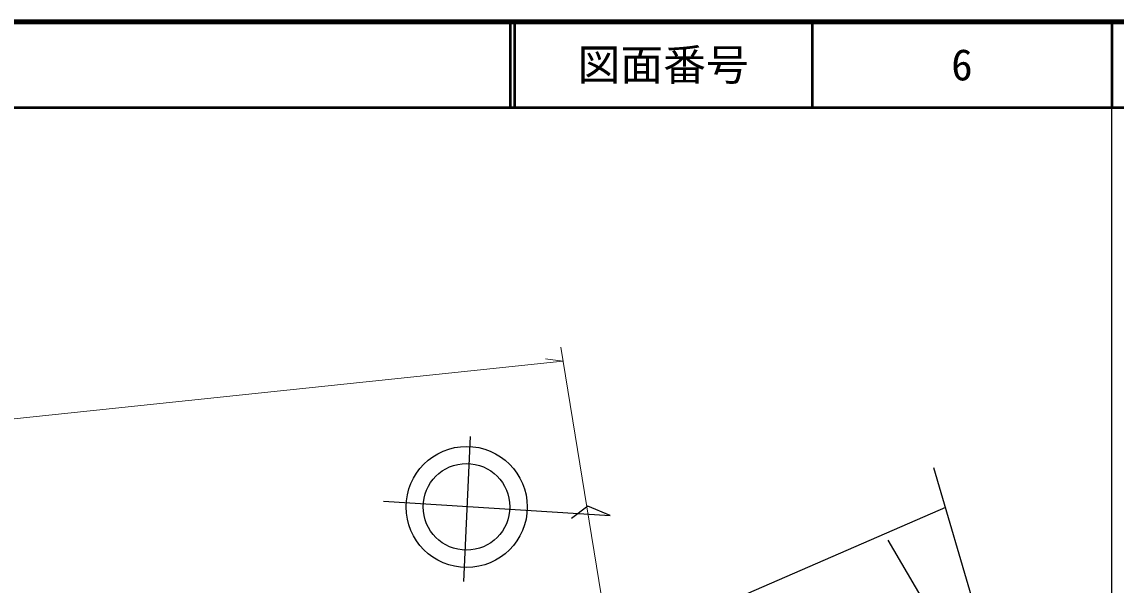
# Model space of a CAD drawing. Units: millimetres, scale not verified. Extents: x 40000 to 680000, y 20000 to 380000.
# Drawn here: x 451751 to 579500, y 314239 to 380000 of the extents above; entities that cross this region are included whole.
import ezdxf
from ezdxf.enums import TextEntityAlignment as Align

# ---------------------------------------------------------------- set-up
doc = ezdxf.new("R2010")
doc.units = ezdxf.units.MM
doc.header["$LTSCALE"] = 1000
for name, color, linetype, lineweight in [('M-BGD', 7, 'Continuous', 25), ('M-BMK-SRVR', 3, 'Continuous', 25), ('M-STR-HTXT', 7, 'Continuous', 13), ('M-TTL', 2, 'Continuous', 140), ('M-TTL-BAND', 7, 'Continuous', 25), ('M-TTL-LINE', 7, 'Continuous', 50)]:
    doc.layers.add(name, color=color, linetype=linetype, lineweight=lineweight)
doc.layers.add('M-TTL-TXT', color=7, linetype='Continuous')
doc.styles.add('ＭＳ ゴシック', font='')
doc.styles.get('ＭＳ ゴシック').set_extended_font_data('MS Gothic')

msp = doc.modelspace()

# ---------------------------------------------------------------- linework, layer by layer
at = {"layer": 'M-BGD'}
for p, q in [((504097, 331580), (503307, 314667)), ((559579, 323300), (527827, 309508)), ((556755, 312929), (552897, 319495))]:
    msp.add_line(p, q, dxfattribs=at)
msp.add_lwpolyline([(493979, 324039), (520438, 322373), (517812, 323441), (515936, 322032)], dxfattribs=at)
for centre, radius in [((503682, 323364), 7068), ((503658, 323375), 5056)]:
    msp.add_circle(centre, radius, dxfattribs=at)
at = {"layer": 'M-BMK-SRVR'}
msp.add_line((567375, 296741), (558222, 327924), dxfattribs=at)
at = {"layer": 'M-STR-HTXT'}
for p, q in [((514660, 342004), (521856, 297905)), ((410513, 329439), (514924, 340383)), ((514924, 340383), (512883, 340672))]:
    msp.add_line(p, q, dxfattribs=at)
at = {"layer": 'M-TTL'}
msp.add_line((680000, 380000), (40000, 380000), dxfattribs=at)
at = {"layer": 'M-TTL-BAND'}
msp.add_line((579000, 20000), (579000, 370000), dxfattribs=at)
at = {"layer": 'M-TTL-LINE'}
for p, q in [((508747, 380000), (508747, 370000)), ((509247, 380000), (509247, 370000)), ((543997, 380000), (543997, 370000)), ((579000, 380000), (579000, 370000)), ((40000, 370000), (680000, 370000))]:
    msp.add_line(p, q, dxfattribs=at)

# ---------------------------------------------------------------- texts
at = {"layer": 'M-TTL-TXT', "style": 'ＭＳ ゴシック'}
for s, p in [('図面番号', (526622, 375000)), ('6', (561497, 375000))]:
    msp.add_text(s, height=3666, dxfattribs=at).set_placement(p, align=Align.MIDDLE_CENTER)

doc.saveas('drawing.dxf')
